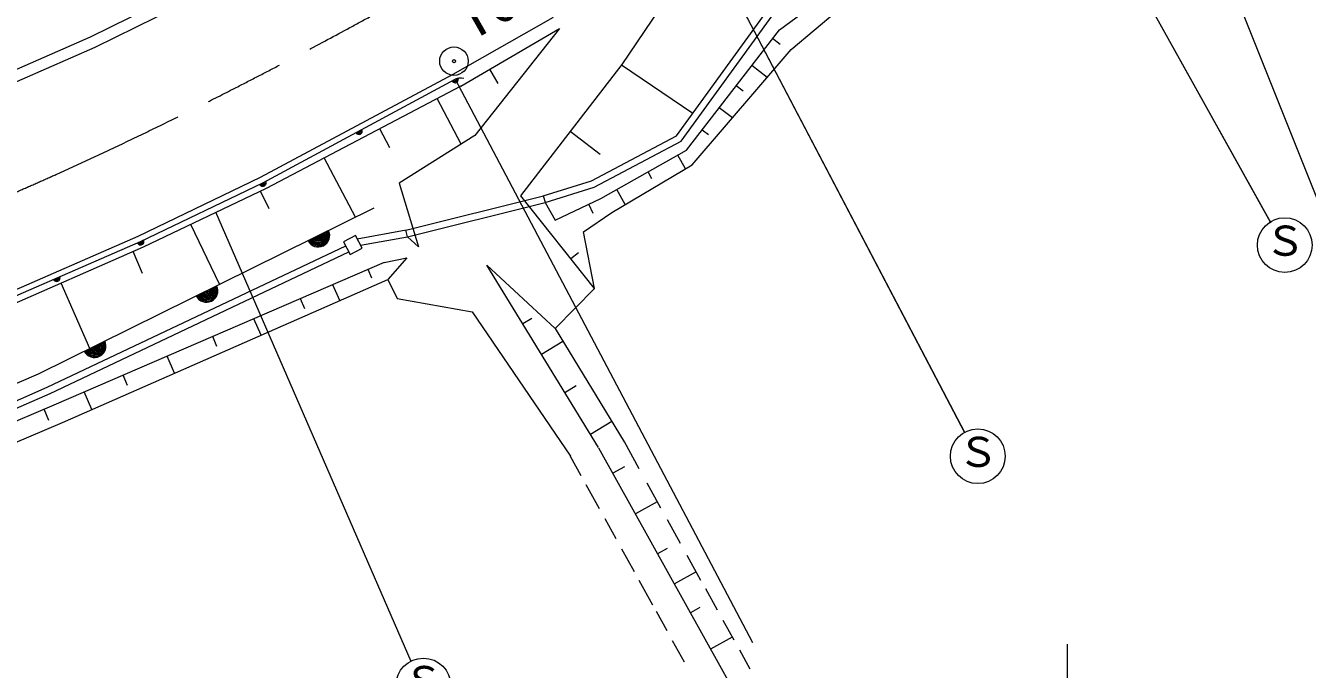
# Model space of a CAD drawing. Units: millimetres, scale not verified. Extents: x 40000 to 680000, y 20000 to 380000.
# Drawn here: x 211339 to 267496, y 244527 to 272745 of the extents above; entities that cross this region are included whole.
import ezdxf
from ezdxf.enums import TextEntityAlignment as Align

# ---------------------------------------------------------------- set-up
doc = ezdxf.new("R2010")
doc.units = ezdxf.units.MM
doc.header["$LTSCALE"] = 1000
doc.linetypes.add('CHAIN', pattern=[18.5, 12, -1.5, 3.5, -1.5])
for name, color, linetype, lineweight in [('M-BGD', 7, 'Continuous', 13), ('M-BMK', 2, 'CHAIN', 13), ('M-BMK-SRVR', 3, 'Continuous', 13), ('M-STR-HTXT', 7, 'Continuous', 13), ('M-STR-STR3', 7, 'Continuous', 13), ('M-STR-STRC', 7, 'Continuous', 13)]:
    doc.layers.add(name, color=color, linetype=linetype, lineweight=lineweight)
doc.styles.add('ＭＳ ゴシック', font='')
doc.styles.get('ＭＳ ゴシック').set_extended_font_data('MS Gothic')

msp = doc.modelspace()

# ---------------------------------------------------------------- linework, layer by layer
at = {"layer": 'M-BGD'}
for p, q in [((237468, 271044), (240669, 275771)), ((237468, 271044), (240669, 275771)), ((219565, 274910), (214166, 272233)), ((219565, 274910), (214166, 272233)), ((219793, 274465), (214377, 271779)), ((219793, 274465), (214377, 271779)), ((244366, 272563), (246454, 274103)), ((244366, 272563), (246454, 274103)), ((234449, 273094), (230055, 270603)), ((234449, 273094), (230055, 270603)), ((239862, 267915), (243824, 273390)), ((239862, 267915), (243824, 273390)), ((240064, 267683), (244041, 273180)), ((240064, 267683), (244041, 273180)), ((244883, 271698), (246898, 273395)), ((244883, 271698), (246898, 273395)), ((230401, 270087), (234726, 272612)), ((230401, 270087), (234726, 272612)), ((234726, 272612), (231023, 267934)), ((234726, 272612), (231023, 267934)), ((240300, 267285), (244366, 272563)), ((240300, 267285), (244366, 272563)), ((214166, 272233), (208656, 269832)), ((214166, 272233), (208656, 269832)), ((244393, 271923), (244066, 272174)), ((244393, 271923), (244066, 272174)), ((214377, 271779), (208847, 269370)), ((214377, 271779), (208847, 269370)), ((240543, 266641), (244883, 271698)), ((240543, 266641), (244883, 271698)), ((232045, 270207), (231679, 270833)), ((232045, 270207), (231679, 270833)), ((233033, 265282), (237468, 271044)), ((233033, 265282), (237468, 271044)), ((240568, 268890), (237443, 271007)), ((240568, 268890), (237443, 271007)), ((243831, 270472), (243155, 270992)), ((243831, 270472), (243155, 270992)), ((230055, 270603), (221618, 266084)), ((230055, 270603), (221618, 266084)), ((221729, 265857), (230152, 270392)), ((221729, 265857), (230152, 270392)), ((230152, 270392), (242480, 247035)), ((230401, 270087), (221873, 265608)), ((230401, 270087), (221873, 265608)), ((242774, 269868), (242470, 270102)), ((242774, 269868), (242470, 270102)), ((230423, 267554), (229375, 269548)), ((230423, 267554), (229375, 269548)), ((242307, 268696), (241730, 269141)), ((242307, 268696), (241730, 269141)), ((227289, 267388), (226851, 268222)), ((227289, 267388), (226851, 268222)), ((231023, 267934), (227706, 265835)), ((231023, 267934), (227706, 265835)), ((236508, 267098), (235203, 268102)), ((236508, 267098), (235203, 268102)), ((236138, 265939), (239862, 267915)), ((236138, 265939), (239862, 267915)), ((241253, 267955), (240979, 268166)), ((241253, 267955), (240979, 268166)), ((236253, 265660), (240064, 267683)), ((236253, 265660), (240064, 267683)), ((225786, 264346), (224421, 266946)), ((225786, 264346), (224421, 266946)), ((236543, 265171), (240300, 267285)), ((236543, 265171), (240300, 267285)), ((240251, 266467), (239913, 267067)), ((240251, 266467), (239913, 267067)), ((237027, 264552), (240543, 266641)), ((237027, 264552), (240543, 266641)), ((238774, 266034), (238607, 266332)), ((238774, 266034), (238607, 266332)), ((221618, 266084), (216261, 263498)), ((221618, 266084), (216261, 263498)), ((216374, 263283), (221729, 265857)), ((216374, 263283), (221729, 265857)), ((227706, 265835), (228555, 263042)), ((227706, 265835), (228555, 263042)), ((234016, 265278), (236138, 265939)), ((234016, 265278), (236138, 265939)), ((234106, 264991), (236253, 265660)), ((234106, 264991), (236253, 265660)), ((221873, 265608), (216491, 263034)), ((221873, 265608), (216491, 263034)), ((222011, 264707), (221635, 265493)), ((222011, 264707), (221635, 265493)), ((227992, 263784), (234033, 265282)), ((227992, 263784), (234033, 265282)), ((236261, 261222), (233033, 265282)), ((236261, 261222), (233033, 265282)), ((234016, 265278), (234120, 264966)), ((234016, 265278), (234120, 264966)), ((234537, 264221), (236543, 265171)), ((234537, 264221), (236543, 265171)), ((237609, 264898), (237236, 265561)), ((237609, 264898), (237236, 265561)), ((211909, 257487), (226612, 264754)), ((211909, 257487), (226612, 264754)), ((228064, 263493), (234106, 264991)), ((228064, 263493), (234106, 264991)), ((234106, 264991), (234537, 264221)), ((234106, 264991), (234537, 264221)), ((235777, 263701), (237027, 264552)), ((235777, 263701), (237027, 264552)), ((236209, 264504), (236013, 264920)), ((236209, 264504), (236013, 264920)), ((219837, 261406), (218580, 264033)), ((219837, 261406), (218580, 264033)), ((216261, 263498), (208944, 260302)), ((216261, 263498), (208944, 260302)), ((225788, 263542), (225270, 263267)), ((225788, 263542), (225270, 263267)), ((226081, 262989), (225788, 263542)), ((226081, 262989), (225788, 263542)), ((225862, 263403), (228011, 263788)), ((225862, 263403), (228011, 263788)), ((226009, 263124), (228064, 263493)), ((226009, 263124), (228064, 263493)), ((228064, 263493), (227999, 263786)), ((228064, 263493), (227999, 263786)), ((228555, 263042), (228064, 263493)), ((228555, 263042), (228064, 263493)), ((236261, 261222), (235777, 263701)), ((236261, 261222), (235777, 263701)), ((209019, 260079), (216374, 263283)), ((209019, 260079), (216374, 263283)), ((216491, 263034), (209159, 259811)), ((216491, 263034), (209159, 259811)), ((212289, 256891), (225365, 263089)), ((212289, 256891), (225365, 263089)), ((212413, 256618), (225505, 262823)), ((212413, 256618), (225505, 262823)), ((216466, 261878), (216044, 262837)), ((216466, 261878), (216044, 262837)), ((225270, 263267), (225563, 262714)), ((225270, 263267), (225563, 262714)), ((225563, 262714), (226081, 262989)), ((225563, 262714), (226081, 262989)), ((227052, 262355), (212579, 256112)), ((227052, 262355), (212579, 256112)), ((227052, 262355), (228044, 262571)), ((227052, 262355), (228044, 262571)), ((228044, 262571), (227202, 261616)), ((228044, 262571), (227202, 261616)), ((235558, 262791), (235225, 262526)), ((235558, 262791), (235225, 262526)), ((226511, 261677), (226350, 262052)), ((226511, 261677), (226350, 262052)), ((236437, 254255), (231542, 262242)), ((231542, 262242), (234536, 259464)), ((236437, 254255), (231542, 262242)), ((231542, 262242), (234536, 259464)), ((214147, 258594), (212891, 261451)), ((214147, 258594), (212891, 261451)), ((212948, 255347), (227202, 261616)), ((212948, 255347), (227202, 261616)), ((225101, 260692), (224803, 261384)), ((225101, 260692), (224803, 261384)), ((227202, 261616), (227615, 260788)), ((227202, 261616), (227615, 260788)), ((234536, 259464), (236261, 261222)), ((234536, 259464), (236261, 261222)), ((223571, 260325), (223379, 260770)), ((223571, 260325), (223379, 260770)), ((227615, 260788), (230896, 260198)), ((227615, 260788), (230896, 260198)), ((230896, 260198), (235213, 253872)), ((230896, 260198), (235213, 253872)), ((221653, 259175), (221343, 259892)), ((221653, 259175), (221343, 259892)), ((233521, 259914), (233119, 259668)), ((233521, 259914), (233119, 259668)), ((234536, 259464), (237557, 254505)), ((234536, 259464), (237557, 254505)), ((219720, 258685), (219536, 259113)), ((219720, 258685), (219536, 259113)), ((234880, 258898), (233943, 258324)), ((234880, 258898), (233943, 258324)), ((217862, 257508), (217541, 258252)), ((217862, 257508), (217541, 258252)), ((201948, 253173), (211909, 257487)), ((201948, 253173), (211909, 257487)), ((215800, 256967), (215605, 257417)), ((215800, 256967), (215605, 257417)), ((202154, 252487), (212289, 256891)), ((202154, 252487), (212289, 256891)), ((214240, 255915), (213908, 256686)), ((214240, 255915), (213908, 256686)), ((235457, 256951), (234968, 256652)), ((235457, 256951), (234968, 256652)), ((202260, 252205), (212413, 256618)), ((202260, 252205), (212413, 256618)), ((212579, 256112), (202538, 251811)), ((212579, 256112), (202538, 251811)), ((212355, 255438), (212145, 255926)), ((212355, 255438), (212145, 255926)), ((202911, 251068), (212948, 255347)), ((202911, 251068), (212948, 255347)), ((237019, 255388), (236091, 254819)), ((237019, 255388), (236091, 254819)), ((237556, 254509), (238204, 253338)), ((242861, 242724), (236457, 254223)), ((237582, 253406), (237069, 253121)), ((238558, 252698), (239159, 251613)), ((239012, 251877), (238056, 251346)), ((239448, 251090), (240018, 250060)), ((239445, 249826), (239029, 249594)), ((240310, 249533), (240913, 248442)), ((240712, 248805), (239761, 248276)), ((241121, 248066), (241634, 247138)), ((240874, 247235), (240466, 247008)), ((241882, 246691), (242365, 245819)), ((242480, 247035), (243180, 245708)), ((242295, 245945), (241349, 245419)), ((242609, 245377), (243067, 244550))]:
    msp.add_line(p, q, dxfattribs=at)
for centre, radius, start, end in [((230152, 270392), 150, 208.2977, 28.2977), ((230152, 270392), 150, 208.2977, 28.2977), ((230152, 270392), 100, 208.2977, 28.2977), ((230152, 270392), 100, 208.2977, 28.2977), ((230152, 270392), 50, 208.2977, 28.2977), ((230152, 270392), 50, 208.2977, 28.2977), ((230389, 269951), 500, 73.2977, 118.2977), ((230389, 269951), 500, 73.2977, 118.2977), ((225940, 268124), 150, 208.2977, 28.2977), ((225940, 268124), 150, 208.2977, 28.2977), ((225940, 268124), 100, 208.2977, 28.2977), ((225940, 268124), 100, 208.2977, 28.2977), ((225940, 268124), 50, 208.2977, 28.2977), ((225940, 268124), 50, 208.2977, 28.2977), ((221729, 265857), 150, 205.6696, 28.2977), ((221729, 265857), 150, 205.6696, 28.2977), ((221729, 265857), 100, 205.6696, 28.2977), ((221729, 265857), 100, 205.6696, 28.2977), ((221729, 265857), 50, 205.6696, 28.2977), ((221729, 265857), 50, 205.6696, 28.2977), ((224161, 263543), 500, 206.3009, 26.3009), ((224161, 263543), 500, 206.3009, 26.3009), ((224161, 263543), 500, 206.3009, 26.3009), ((224161, 263543), 500, 206.3009, 26.3009), ((224161, 263543), 450, 206.3009, 26.3009), ((224161, 263543), 450, 206.3009, 26.3009), ((224161, 263543), 400, 206.3009, 26.3009), ((224161, 263543), 400, 206.3009, 26.3009), ((224161, 263543), 350, 206.3009, 26.3009), ((224161, 263543), 350, 206.3009, 26.3009), ((224161, 263543), 300, 206.3009, 26.3009), ((224161, 263543), 300, 206.3009, 26.3009), ((224161, 263543), 250, 206.3009, 26.3009), ((224161, 263543), 250, 206.3009, 26.3009), ((224161, 263543), 200, 206.3009, 26.3009), ((224161, 263543), 200, 206.3009, 26.3009), ((224161, 263543), 150, 206.3009, 26.3009), ((224161, 263543), 150, 206.3009, 26.3009), ((224161, 263543), 100, 206.3009, 26.3009), ((224161, 263543), 100, 206.3009, 26.3009), ((224161, 263543), 50, 206.3009, 26.3009), ((224161, 263543), 50, 206.3009, 26.3009), ((216374, 263283), 150, 203.538, 25.6696), ((216374, 263283), 150, 203.538, 25.6696), ((216374, 263283), 100, 203.538, 25.6696), ((216374, 263283), 100, 203.538, 25.6696), ((216374, 263283), 50, 203.538, 25.6696), ((216374, 263283), 50, 203.538, 25.6696), ((212696, 261681), 150, 203.538, 23.538), ((212696, 261681), 150, 203.538, 23.538), ((212696, 261681), 100, 203.538, 23.538), ((212696, 261681), 100, 203.538, 23.538), ((212696, 261681), 50, 203.538, 23.538), ((212696, 261681), 50, 203.538, 23.538), ((219260, 261121), 500, 206.3009, 26.3009), ((219260, 261121), 500, 206.3009, 26.3009), ((219260, 261121), 500, 206.3009, 26.3009), ((219260, 261121), 500, 206.3009, 26.3009), ((219260, 261121), 450, 206.3009, 26.3009), ((219260, 261121), 450, 206.3009, 26.3009), ((219260, 261121), 400, 206.3009, 26.3009), ((219260, 261121), 400, 206.3009, 26.3009), ((219260, 261121), 350, 206.3009, 26.3009), ((219260, 261121), 350, 206.3009, 26.3009), ((219260, 261121), 300, 206.3009, 26.3009), ((219260, 261121), 300, 206.3009, 26.3009), ((219260, 261121), 250, 206.3009, 26.3009), ((219260, 261121), 250, 206.3009, 26.3009), ((219260, 261121), 200, 206.3009, 26.3009), ((219260, 261121), 200, 206.3009, 26.3009), ((219260, 261121), 150, 206.3009, 26.3009), ((219260, 261121), 150, 206.3009, 26.3009), ((219260, 261121), 100, 206.3009, 26.3009), ((219260, 261121), 100, 206.3009, 26.3009), ((219260, 261121), 50, 206.3009, 26.3009), ((219260, 261121), 50, 206.3009, 26.3009), ((214359, 258698), 500, 206.3009, 26.3009), ((214359, 258698), 500, 206.3009, 26.3009), ((214359, 258698), 500, 206.3009, 26.3009), ((214359, 258698), 500, 206.3009, 26.3009), ((214359, 258698), 450, 206.3009, 26.3009), ((214359, 258698), 450, 206.3009, 26.3009), ((214359, 258698), 400, 206.3009, 26.3009), ((214359, 258698), 400, 206.3009, 26.3009), ((214359, 258698), 350, 206.3009, 26.3009), ((214359, 258698), 350, 206.3009, 26.3009), ((214359, 258698), 300, 206.3009, 26.3009), ((214359, 258698), 300, 206.3009, 26.3009), ((214359, 258698), 250, 206.3009, 26.3009), ((214359, 258698), 250, 206.3009, 26.3009), ((214359, 258698), 200, 206.3009, 26.3009), ((214359, 258698), 200, 206.3009, 26.3009), ((214359, 258698), 150, 206.3009, 26.3009), ((214359, 258698), 150, 206.3009, 26.3009), ((214359, 258698), 100, 206.3009, 26.3009), ((214359, 258698), 100, 206.3009, 26.3009), ((214359, 258698), 50, 206.3009, 26.3009), ((214359, 258698), 50, 206.3009, 26.3009)]:
    msp.add_arc(centre, radius, start, end, dxfattribs=at)
at = {"layer": 'M-BMK'}
msp.add_open_spline([(189352, 258560), (190073, 258717), (190795, 258874), (191515, 259039), (192235, 259203), (192954, 259376), (193670, 259558), (194386, 259740), (195099, 259933), (195811, 260132), (200078, 261323), (204288, 262734), (208396, 264394), (212522, 266061), (216544, 267979), (220506, 270005), (221166, 270342), (221825, 270683), (222482, 271027), (223139, 271371), (223794, 271719), (224448, 272069), (225102, 272419), (225754, 272771), (226405, 273127), (229229, 274673), (232017, 276285), (234794, 277916), (236644, 279004), (238490, 280100), (240331, 281204), (240638, 281388), (240945, 281572), (241251, 281756), (241558, 281941), (241864, 282125), (242171, 282310), (242477, 282495), (242783, 282680), (243089, 282865), (243534, 283135), (243978, 283405), (244422, 283676), (244865, 283946), (245309, 284217), (245753, 284488), (246197, 284758), (246640, 285030), (247083, 285301)], degree=3, knots=[0, 0, 0, 0, 1, 1, 1, 2, 2, 2, 3, 3, 3, 4, 4, 4, 5, 5, 5, 6, 6, 6, 7, 7, 7, 8, 8, 8, 9, 9, 9, 10, 10, 10, 11, 11, 11, 12, 12, 12, 13, 13, 13, 14, 14, 14, 15, 15, 15, 16, 16, 16, 16], dxfattribs=at)
at = {"layer": 'M-BMK-SRVR'}
for radius in [625, 70]:
    msp.add_circle((230105, 271187), radius, dxfattribs=at)
at = {"layer": 'M-STR-HTXT'}
msp.add_line((256977, 245635), (256977, 231583), dxfattribs=at)
at = {"layer": 'M-STR-STR3'}
msp.add_line((260095, 284735), (269798, 260433), dxfattribs=at)
at = {"layer": 'M-STR-STRC'}
for p, q in [((254341, 284856), (265892, 264103)), ((254341, 284856), (265870, 264143)), ((241043, 276738), (252473, 254918)), ((241043, 276738), (252473, 254917)), ((219655, 264577), (228210, 244883)), ((219655, 264577), (228209, 244884)), ((235685, 253009), (235213, 253862)), ((236485, 251564), (235903, 252615)), ((237213, 250249), (236730, 251122)), ((238015, 248799), (237462, 249799)), ((238820, 247345), (238226, 248418)), ((239441, 246223), (238976, 247063)), ((240205, 244844), (239686, 245782))]:
    msp.add_line(p, q, dxfattribs=at)
for centre in [(266505, 263125), (253057, 253869), (228764, 243820)]:
    msp.add_circle(centre, 1200, dxfattribs=at)

# ---------------------------------------------------------------- texts
at = {"layer": 'M-BMK-SRVR', "style": 'ＭＳ ゴシック'}
msp.add_text('T6', height=1833, rotation=29.709, dxfattribs=at).set_placement((231159, 271578), align=Align.BOTTOM_LEFT)
at = {"layer": 'M-STR-STRC', "style": 'ＭＳ ゴシック'}
for p in [(265615, 262263), (252167, 253007), (227874, 242959)]:
    msp.add_text('Ｓ', height=1320, dxfattribs=at).set_placement(p, align=Align.BOTTOM_LEFT)

doc.saveas('drawing.dxf')
